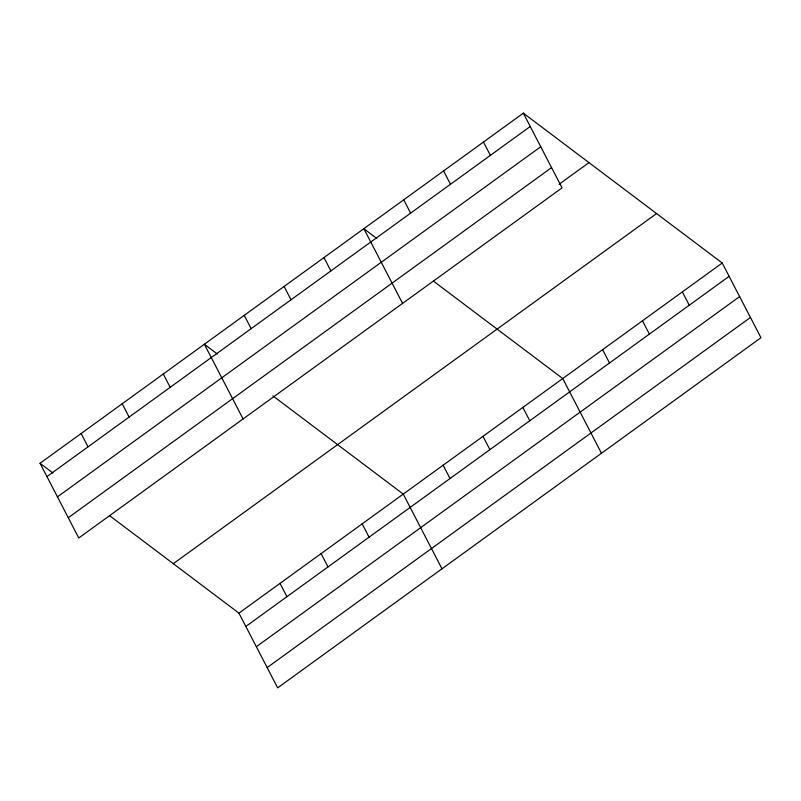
<?xml version="1.0" encoding="UTF-8"?>
<svg xmlns="http://www.w3.org/2000/svg" width="801" height="801" viewBox="0 0 801 801"><rect width="100%" height="100%" fill="white"/><g stroke="black" fill="none" stroke-linecap="round" stroke-linejoin="round"><path stroke-width="1.2" d="M523.333 113.151L562.062 187.865L78.778 537.982L40.05 463.278L523.333 113.151L722.222 263.018L760.95 337.722L277.667 687.849L238.938 613.135L109.607 515.684M46.959 476.595L530.242 126.478M57.452 496.85L540.745 146.733M68.275 517.726L551.559 167.609M559.068 184.27L588.965 162.613M173.306 563.684L656.59 213.557M238.938 613.135L722.222 263.018M245.837 626.452L729.13 276.335M256.34 646.717L739.633 296.59M267.164 667.583L750.447 317.466M376.78 238.438L363.854 228.696L402.583 303.409M433.401 281.101L562.743 378.553L601.461 453.266M217.291 353.972L204.365 344.23L243.093 418.943M272.941 395.904L403.253 494.097L441.982 568.8M40.05 463.278L52.976 473.021M682.352 291.904L689.26 305.221M642.482 320.78L649.391 334.107M602.612 349.667L609.511 362.993M483.464 142.037L490.372 155.364M443.594 170.923L450.502 184.25M522.863 407.439L529.771 420.755M403.724 199.809L410.633 213.126M482.993 436.325L489.902 449.641M443.123 465.211L450.032 478.527M323.984 257.582L330.883 270.898M284.115 286.468L291.013 299.784M362.172 523.854L369.081 537.171M244.235 315.354L251.144 328.67M321.091 553.611L327.999 566.938M280.02 583.378L286.918 596.695M163.284 373.997L170.192 387.314M122.213 403.754L129.111 417.071M81.131 433.511L88.03 446.838"/></g></svg>
